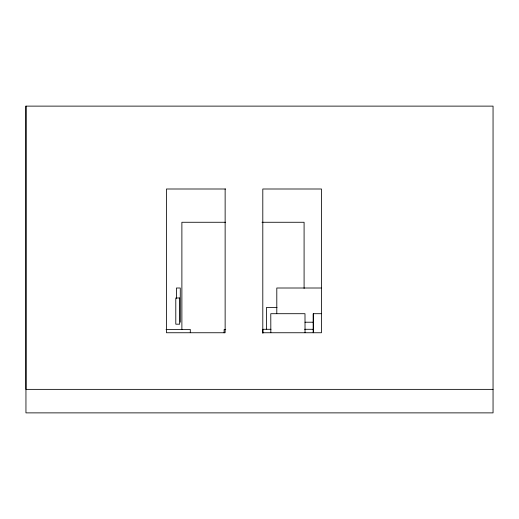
<?xml version="1.0" encoding="UTF-8"?>
<svg xmlns="http://www.w3.org/2000/svg" width="519" height="519" viewBox="0 0 519 519"><rect width="100%" height="100%" fill="white"/><g stroke="black" fill="none" stroke-linecap="round" stroke-linejoin="round"><path stroke-width="0.78" d="M25.95 106.123L25.95 389.367L493.05 389.367L493.05 412.877L25.95 412.877L25.95 106.123L493.05 106.123L493.05 389.367M305.042 332.692L304.99 313.703L270.782 313.703L270.834 332.692M321.248 313.703L313.242 313.703L313.314 332.75M313.242 332.634L313.294 313.761M225.609 189L166.476 189L166.476 332.75L225.136 332.75L225.136 189M225.59 222.268L181.884 222.268L181.884 329.63M262.004 222.268L304.089 222.268L304.089 288.46M321.144 288.006L276.802 288.006L276.802 313.463M277.016 307.43L266.5 307.43L266.5 329.117M305.023 322.215L313.08 322.215M270.983 329.293L262.88 329.293L262.88 333.295M304.627 329.293L313.502 329.293M166.041 329.448L190.298 329.448L190.298 332.685M225.713 329.604L224.111 329.604L224.111 332.835M262.569 332.75L321.469 332.75L321.469 189L262.802 189L262.802 332.75M180.275 322.215L180.275 288.006L176.421 288.006L176.421 298.347M179.645 297.99L175.792 297.99L175.792 324.18L179.645 324.18L179.645 297.99"/></g></svg>
